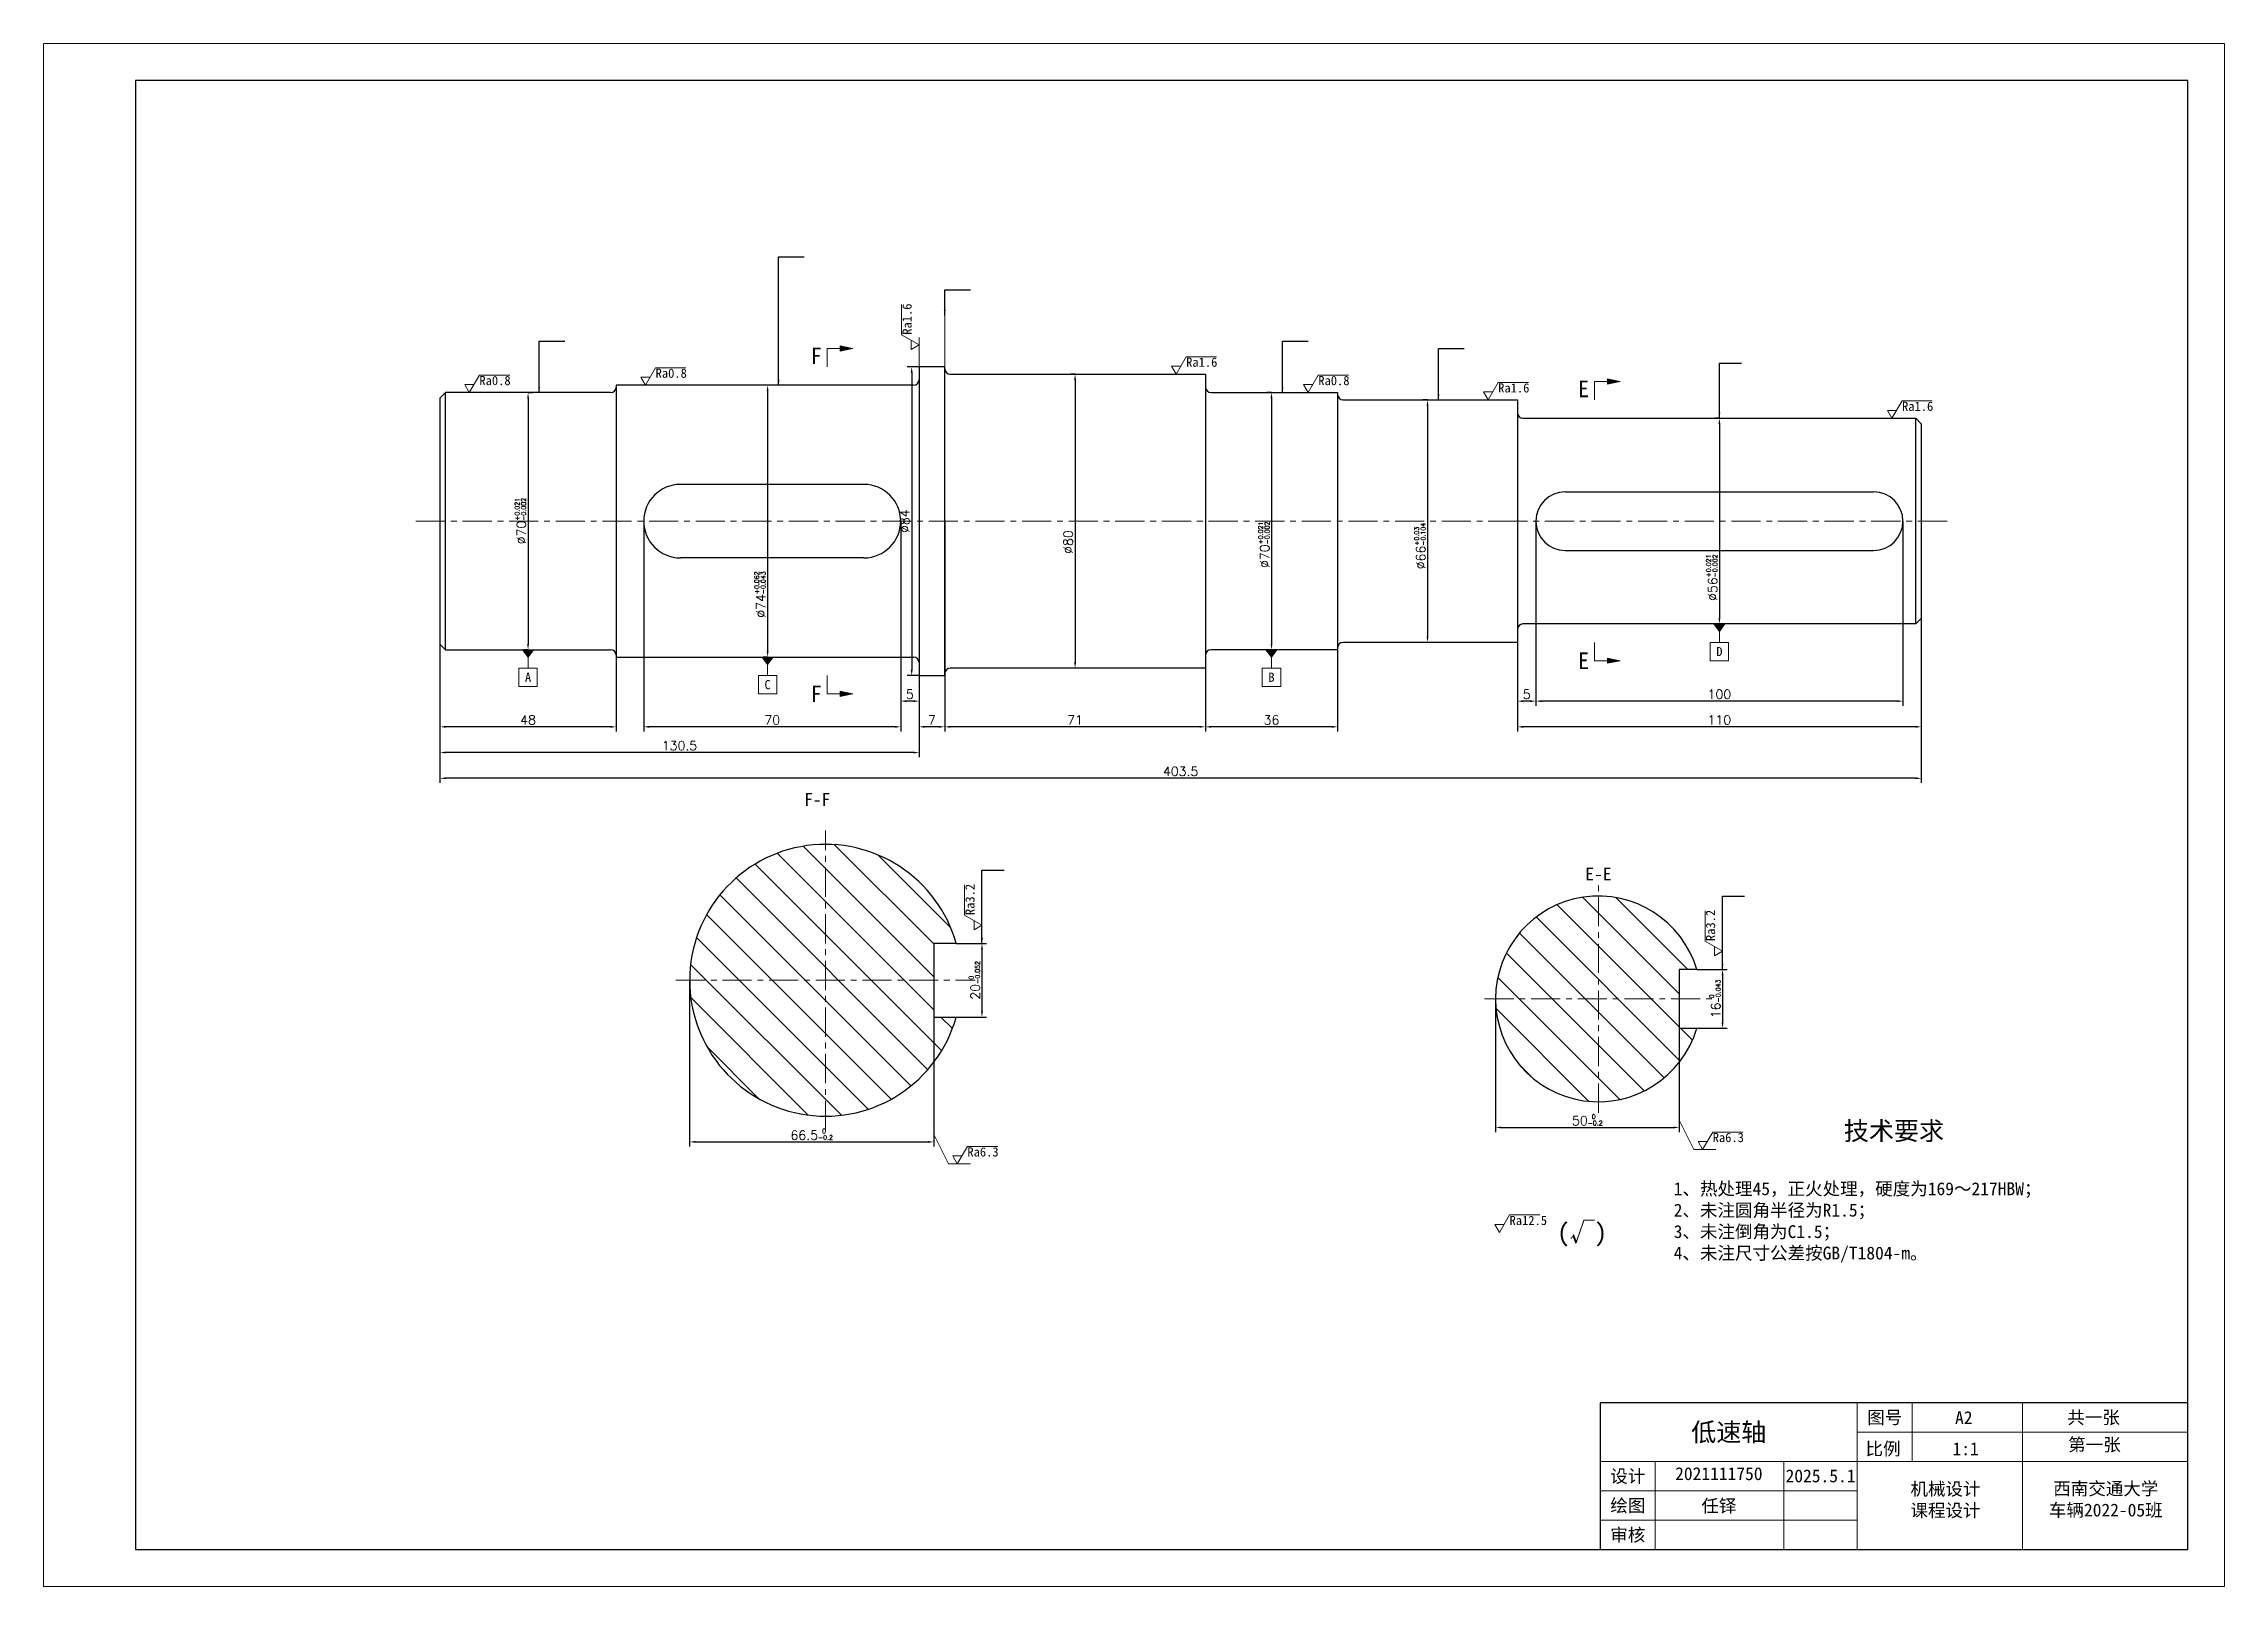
# Model space of a CAD drawing. Header units: millimetres. Extents: x 0 to 594, y 0 to 420.
import ezdxf
from ezdxf.enums import TextEntityAlignment as Align

# ---------------------------------------------------------------- set-up
doc = ezdxf.new("R2010")
doc.units = ezdxf.units.MM
doc.header["$LTSCALE"] = 0.25
doc.linetypes.add('CENTER', pattern=[50.8, 31.75, -6.35, 6.35, -6.35])
for name, color, linetype, lineweight in [('中心线', 1, 'CENTER', 15), ('剖面线', 4, 'Continuous', 15), ('尺寸', 7, 'Continuous', 15), ('文字', 7, 'Continuous', 15), ('粗实线', 7, 'Continuous', 30), ('细实线', 7, 'Continuous', 15)]:
    doc.layers.add(name, color=color, linetype=linetype, lineweight=lineweight)
doc.styles.get("Standard").update_dxf_attribs({"font": ''})
doc.styles.add('txt', font='txt.shx')
doc.styles.get('Standard').set_extended_font_data('SimSun')
doc.dimstyles.new('ISO-25', dxfattribs={"dimtxt": 2.5, "dimasz": 1.5625, "dimexe": 1.25, "dimexo": 0, "dimtad": 1, "dimdec": 3, "dimrnd": 0.01, "dimdsep": 46, "dimtxsty": 'txt', "dimcen": 2.5, "dimadec": 0, "dimazin": 0, "dimtfac": 1, "dimtdec": 3, "dimtmove": 0, "dimatfit": 3, "dimfxl": 1, "dimarcsym": 0})

# ---------------------------------------------------------------- blocks, each defined once
blk = doc.blocks.new('*D4')
at = {"layer": 'Defpoints', "color": 0, "transparency": 16777216}
for p in [(131.95, 325), (131.95, 255), (131.95, 255)]:
    blk.add_point(p, dxfattribs=at)
at = {"layer": '尺寸', "color": 0, "lineweight": -2, "transparency": 16777216}
for p, q in [((131.95, 325), (133.2, 325)), ((131.95, 323.44), (131.95, 256.56)), ((131.95, 255), (130.7, 255))]:
    blk.add_line(p, q, dxfattribs=at)
at = {"layer": '尺寸', "color": 0, "transparency": 16777216}
for points in [[(131.69, 323.44), (132.21, 323.44), (131.95, 325)], [(131.69, 256.56), (132.21, 256.56), (131.95, 255)]]:
    blk.add_solid(points, dxfattribs=at)
at = {"layer": '尺寸', "color": 0, "transparency": 16777216, "insert": (129.87, 290), "char_height": 2.5, "attachment_point": 5, "rotation": 90, "style": 'txt'}
blk.add_mtext('%%c70{\\H1.250000;\\S+0.021^ -0.002;}', dxfattribs=at)
blk = doc.blocks.new('*D5')
at = {"layer": 'Defpoints', "color": 0, "transparency": 16777216}
for p in [(197.2, 327), (197.2, 253), (197.2, 253)]:
    blk.add_point(p, dxfattribs=at)
at = {"layer": '尺寸', "color": 0, "lineweight": -2, "transparency": 16777216}
for p, q in [((197.2, 327), (195.95, 327)), ((197.2, 325.44), (197.2, 254.56)), ((197.2, 253), (195.95, 253))]:
    blk.add_line(p, q, dxfattribs=at)
at = {"layer": '尺寸', "color": 0, "transparency": 16777216}
for points in [[(196.94, 325.44), (197.46, 325.44), (197.2, 327)], [(196.94, 254.56), (197.46, 254.56), (197.2, 253)]]:
    blk.add_solid(points, dxfattribs=at)
at = {"layer": '尺寸', "color": 0, "transparency": 16777216, "insert": (195.12, 270.01), "char_height": 2.5, "attachment_point": 5, "rotation": 90, "style": 'txt'}
blk.add_mtext('%%c74{\\H1.25;\\S+0.062^ -0.043;}', dxfattribs=at)
blk = doc.blocks.new('*D6')
at = {"layer": 'Defpoints', "color": 0, "transparency": 16777216}
for p in [(238.45, 332), (236.45, 248), (238.45, 248)]:
    blk.add_point(p, dxfattribs=at)
at = {"layer": '尺寸', "color": 0, "lineweight": -2, "transparency": 16777216}
for p, q in [((238.45, 332), (235.2, 332)), ((236.45, 330.44), (236.45, 249.56)), ((238.45, 248), (235.2, 248))]:
    blk.add_line(p, q, dxfattribs=at)
at = {"layer": '尺寸', "color": 0, "transparency": 16777216}
for points in [[(236.19, 330.44), (236.71, 330.44), (236.45, 332)], [(236.19, 249.56), (236.71, 249.56), (236.45, 248)]]:
    blk.add_solid(points, dxfattribs=at)
at = {"layer": '尺寸', "color": 0, "transparency": 16777216, "insert": (234.57, 290), "char_height": 2.5, "attachment_point": 5, "rotation": 90, "style": 'txt'}
blk.add_mtext('%%c84', dxfattribs=at)
blk = doc.blocks.new('*D7')
at = {"layer": 'Defpoints', "color": 0, "transparency": 16777216}
for p in [(280.95, 330), (280.95, 250), (280.95, 250)]:
    blk.add_point(p, dxfattribs=at)
at = {"layer": '尺寸', "color": 0, "lineweight": -2, "transparency": 16777216}
for p, q in [((280.95, 330), (279.7, 330)), ((280.95, 328.44), (280.95, 251.56)), ((280.95, 250), (279.7, 250))]:
    blk.add_line(p, q, dxfattribs=at)
at = {"layer": '尺寸', "color": 0, "transparency": 16777216}
for points in [[(280.69, 328.44), (281.21, 328.44), (280.95, 330)], [(280.69, 251.56), (281.21, 251.56), (280.95, 250)]]:
    blk.add_solid(points, dxfattribs=at)
at = {"layer": '尺寸', "color": 0, "transparency": 16777216, "insert": (279.07, 284.3), "char_height": 2.5, "attachment_point": 5, "rotation": 90, "style": 'txt'}
blk.add_mtext('%%c80', dxfattribs=at)
blk = doc.blocks.new('*D8')
at = {"layer": 'Defpoints', "color": 0, "transparency": 16777216}
for p in [(334.45, 325), (334.45, 255), (334.45, 255)]:
    blk.add_point(p, dxfattribs=at)
at = {"layer": '尺寸', "color": 0, "lineweight": -2, "transparency": 16777216}
for p, q in [((334.45, 325), (333.2, 325)), ((334.45, 323.44), (334.45, 256.56)), ((334.45, 255), (333.2, 255))]:
    blk.add_line(p, q, dxfattribs=at)
at = {"layer": '尺寸', "color": 0, "transparency": 16777216}
for points in [[(334.19, 323.44), (334.71, 323.44), (334.45, 325)], [(334.19, 256.56), (334.71, 256.56), (334.45, 255)]]:
    blk.add_solid(points, dxfattribs=at)
at = {"layer": '尺寸', "color": 0, "transparency": 16777216, "insert": (332.37, 283.56), "char_height": 2.5, "attachment_point": 5, "rotation": 90, "style": 'txt'}
blk.add_mtext('%%c70{\\H1.25;\\S+0.021^ -0.002;}', dxfattribs=at)
blk = doc.blocks.new('*D9')
at = {"layer": 'Defpoints', "color": 0, "transparency": 16777216}
for p in [(376.95, 323), (376.95, 257), (376.95, 257)]:
    blk.add_point(p, dxfattribs=at)
at = {"layer": '尺寸', "color": 0, "lineweight": -2, "transparency": 16777216}
for p, q in [((376.95, 323), (375.7, 323)), ((376.95, 321.44), (376.95, 258.56)), ((376.95, 257), (375.7, 257))]:
    blk.add_line(p, q, dxfattribs=at)
at = {"layer": '尺寸', "color": 0, "transparency": 16777216}
for points in [[(376.69, 321.44), (377.21, 321.44), (376.95, 323)], [(376.69, 258.56), (377.21, 258.56), (376.95, 257)]]:
    blk.add_solid(points, dxfattribs=at)
at = {"layer": '尺寸', "color": 0, "transparency": 16777216, "insert": (374.87, 283.21), "char_height": 2.5, "attachment_point": 5, "rotation": 90, "style": 'txt'}
blk.add_mtext('%%c66{\\H1.25;\\S+0.03^ -0.104;}', dxfattribs=at)
blk = doc.blocks.new('*D10')
at = {"layer": 'Defpoints', "color": 0, "transparency": 16777216}
for p in [(107.95, 290), (155.95, 290), (107.95, 234)]:
    blk.add_point(p, dxfattribs=at)
at = {"layer": '尺寸', "color": 0, "lineweight": -2, "transparency": 16777216}
for p, q in [((107.95, 290), (107.95, 232.75)), ((155.95, 290), (155.95, 232.75)), ((154.39, 234), (109.51, 234))]:
    blk.add_line(p, q, dxfattribs=at)
at = {"layer": '尺寸', "color": 0, "transparency": 16777216}
for points in [[(109.51, 234.26), (109.51, 233.74), (107.95, 234)], [(154.39, 234.26), (154.39, 233.74), (155.95, 234)]]:
    blk.add_solid(points, dxfattribs=at)
at = {"layer": '尺寸', "color": 0, "transparency": 16777216, "insert": (131.95, 235.88), "char_height": 2.5, "attachment_point": 5, "style": 'txt'}
blk.add_mtext('48', dxfattribs=at)
blk = doc.blocks.new('*D11')
at = {"layer": 'Defpoints', "color": 0, "transparency": 16777216}
for p in [(238.45, 290), (245.45, 290), (238.45, 234)]:
    blk.add_point(p, dxfattribs=at)
at = {"layer": '尺寸', "color": 0, "lineweight": -2, "transparency": 16777216}
for p, q in [((238.45, 290), (238.45, 232.75)), ((245.45, 290), (245.45, 232.75)), ((243.89, 234), (240.01, 234))]:
    blk.add_line(p, q, dxfattribs=at)
at = {"layer": '尺寸', "color": 0, "transparency": 16777216}
for points in [[(240.01, 234.26), (240.01, 233.74), (238.45, 234)], [(243.89, 234.26), (243.89, 233.74), (245.45, 234)]]:
    blk.add_solid(points, dxfattribs=at)
at = {"layer": '尺寸', "color": 0, "transparency": 16777216, "insert": (241.95, 235.88), "char_height": 2.5, "attachment_point": 5, "style": 'txt'}
blk.add_mtext('7', dxfattribs=at)
blk = doc.blocks.new('*D12')
at = {"layer": 'Defpoints', "color": 0, "transparency": 16777216}
for p in [(245.45, 290), (316.45, 290), (245.45, 234)]:
    blk.add_point(p, dxfattribs=at)
at = {"layer": '尺寸', "color": 0, "lineweight": -2, "transparency": 16777216}
for p, q in [((245.45, 290), (245.45, 232.75)), ((316.45, 290), (316.45, 232.75)), ((314.89, 234), (247.01, 234))]:
    blk.add_line(p, q, dxfattribs=at)
at = {"layer": '尺寸', "color": 0, "transparency": 16777216}
for points in [[(247.01, 234.26), (247.01, 233.74), (245.45, 234)], [(314.89, 234.26), (314.89, 233.74), (316.45, 234)]]:
    blk.add_solid(points, dxfattribs=at)
at = {"layer": '尺寸', "color": 0, "transparency": 16777216, "insert": (280.95, 235.88), "char_height": 2.5, "attachment_point": 5, "style": 'txt'}
blk.add_mtext('71', dxfattribs=at)
blk = doc.blocks.new('*D13')
at = {"layer": 'Defpoints', "color": 0, "transparency": 16777216}
for p in [(316.45, 290), (352.45, 290), (316.45, 234)]:
    blk.add_point(p, dxfattribs=at)
at = {"layer": '尺寸', "color": 0, "lineweight": -2, "transparency": 16777216}
for p, q in [((316.45, 290), (316.45, 232.75)), ((352.45, 290), (352.45, 232.75)), ((350.89, 234), (318.01, 234))]:
    blk.add_line(p, q, dxfattribs=at)
at = {"layer": '尺寸', "color": 0, "transparency": 16777216}
for points in [[(318.01, 234.26), (318.01, 233.74), (316.45, 234)], [(350.89, 234.26), (350.89, 233.74), (352.45, 234)]]:
    blk.add_solid(points, dxfattribs=at)
at = {"layer": '尺寸', "color": 0, "transparency": 16777216, "insert": (334.45, 235.88), "char_height": 2.5, "attachment_point": 5, "style": 'txt'}
blk.add_mtext('36', dxfattribs=at)
blk = doc.blocks.new('*D14')
at = {"layer": 'Defpoints', "color": 0, "transparency": 16777216}
for p in [(163.45, 290), (233.45, 290), (163.45, 234)]:
    blk.add_point(p, dxfattribs=at)
at = {"layer": '尺寸', "color": 0, "lineweight": -2, "transparency": 16777216}
for p, q in [((163.45, 290), (163.45, 232.75)), ((233.45, 290), (233.45, 232.75)), ((231.89, 234), (165.01, 234))]:
    blk.add_line(p, q, dxfattribs=at)
at = {"layer": '尺寸', "color": 0, "transparency": 16777216}
for points in [[(165.01, 234.26), (165.01, 233.74), (163.45, 234)], [(231.89, 234.26), (231.89, 233.74), (233.45, 234)]]:
    blk.add_solid(points, dxfattribs=at)
at = {"layer": '尺寸', "color": 0, "transparency": 16777216, "insert": (198.45, 235.88), "char_height": 2.5, "attachment_point": 5, "style": 'txt'}
blk.add_mtext('70', dxfattribs=at)
blk = doc.blocks.new('*D15')
at = {"layer": 'Defpoints', "color": 0, "transparency": 16777216}
for p in [(233.45, 290), (238.45, 290), (233.45, 241)]:
    blk.add_point(p, dxfattribs=at)
at = {"layer": '尺寸', "color": 0, "lineweight": -2, "transparency": 16777216}
for p, q in [((233.45, 290), (233.45, 239.75)), ((238.45, 290), (238.45, 239.75)), ((236.89, 241), (235.01, 241))]:
    blk.add_line(p, q, dxfattribs=at)
at = {"layer": '尺寸', "color": 0, "transparency": 16777216}
for points in [[(235.01, 241.26), (235.01, 240.74), (233.45, 241)], [(236.89, 241.26), (236.89, 240.74), (238.45, 241)]]:
    blk.add_solid(points, dxfattribs=at)
at = {"layer": '尺寸', "color": 0, "transparency": 16777216, "insert": (235.95, 242.88), "char_height": 2.5, "attachment_point": 5, "style": 'txt'}
blk.add_mtext('5', dxfattribs=at)
blk = doc.blocks.new('*D16')
at = {"layer": 'Defpoints', "color": 0, "transparency": 16777216}
for p in [(107.95, 290), (238.45, 290), (107.95, 227)]:
    blk.add_point(p, dxfattribs=at)
at = {"layer": '尺寸', "color": 0, "lineweight": -2, "transparency": 16777216}
for p, q in [((107.95, 290), (107.95, 225.75)), ((238.45, 290), (238.45, 225.75)), ((236.89, 227), (109.51, 227))]:
    blk.add_line(p, q, dxfattribs=at)
at = {"layer": '尺寸', "color": 0, "transparency": 16777216}
for points in [[(109.51, 227.26), (109.51, 226.74), (107.95, 227)], [(236.89, 227.26), (236.89, 226.74), (238.45, 227)]]:
    blk.add_solid(points, dxfattribs=at)
at = {"layer": '尺寸', "color": 0, "transparency": 16777216, "insert": (173.2, 228.88), "char_height": 2.5, "attachment_point": 5, "style": 'txt'}
blk.add_mtext('130.5', dxfattribs=at)
blk = doc.blocks.new('*D17')
at = {"layer": 'Defpoints', "color": 0, "transparency": 16777216}
for p in [(107.95, 290), (511.45, 290), (107.95, 220)]:
    blk.add_point(p, dxfattribs=at)
at = {"layer": '尺寸', "color": 0, "lineweight": -2, "transparency": 16777216}
for p, q in [((107.95, 290), (107.95, 218.75)), ((511.45, 290), (511.45, 218.75)), ((509.89, 220), (109.51, 220))]:
    blk.add_line(p, q, dxfattribs=at)
at = {"layer": '尺寸', "color": 0, "transparency": 16777216}
for points in [[(109.51, 220.26), (109.51, 219.74), (107.95, 220)], [(509.89, 220.26), (509.89, 219.74), (511.45, 220)]]:
    blk.add_solid(points, dxfattribs=at)
at = {"layer": '尺寸', "color": 0, "transparency": 16777216, "insert": (309.7, 221.88), "char_height": 2.5, "attachment_point": 5, "style": 'txt'}
blk.add_mtext('403.5', dxfattribs=at)
blk = doc.blocks.new('*D18')
at = {"layer": 'Defpoints', "color": 0, "transparency": 16777216}
for p in [(401.45, 290), (406.45, 290), (401.45, 241)]:
    blk.add_point(p, dxfattribs=at)
at = {"layer": '尺寸', "color": 0, "lineweight": -2, "transparency": 16777216}
for p, q in [((401.45, 290), (401.45, 239.75)), ((406.45, 290), (406.45, 239.75)), ((404.89, 241), (403.01, 241))]:
    blk.add_line(p, q, dxfattribs=at)
at = {"layer": '尺寸', "color": 0, "transparency": 16777216}
for points in [[(403.01, 241.26), (403.01, 240.74), (401.45, 241)], [(404.89, 241.26), (404.89, 240.74), (406.45, 241)]]:
    blk.add_solid(points, dxfattribs=at)
at = {"layer": '尺寸', "color": 0, "transparency": 16777216, "insert": (403.95, 242.88), "char_height": 2.5, "attachment_point": 5, "style": 'txt'}
blk.add_mtext('5', dxfattribs=at)
blk = doc.blocks.new('*D19')
at = {"layer": 'Defpoints', "color": 0, "transparency": 16777216}
for p in [(406.45, 290), (506.45, 290), (406.45, 241)]:
    blk.add_point(p, dxfattribs=at)
at = {"layer": '尺寸', "color": 0, "lineweight": -2, "transparency": 16777216}
for p, q in [((406.45, 290), (406.45, 239.75)), ((506.45, 290), (506.45, 239.75)), ((504.89, 241), (408.01, 241))]:
    blk.add_line(p, q, dxfattribs=at)
at = {"layer": '尺寸', "color": 0, "transparency": 16777216}
for points in [[(408.01, 241.26), (408.01, 240.74), (406.45, 241)], [(504.89, 241.26), (504.89, 240.74), (506.45, 241)]]:
    blk.add_solid(points, dxfattribs=at)
at = {"layer": '尺寸', "color": 0, "transparency": 16777216, "insert": (456.45, 242.88), "char_height": 2.5, "attachment_point": 5, "style": 'txt'}
blk.add_mtext('100', dxfattribs=at)
blk = doc.blocks.new('*D20')
at = {"layer": 'Defpoints', "color": 0, "transparency": 16777216}
for p in [(401.45, 290), (511.45, 290), (401.45, 234)]:
    blk.add_point(p, dxfattribs=at)
at = {"layer": '尺寸', "color": 0, "lineweight": -2, "transparency": 16777216}
for p, q in [((401.45, 290), (401.45, 232.75)), ((511.45, 290), (511.45, 232.75)), ((509.89, 234), (403.01, 234))]:
    blk.add_line(p, q, dxfattribs=at)
at = {"layer": '尺寸', "color": 0, "transparency": 16777216}
for points in [[(403.01, 234.26), (403.01, 233.74), (401.45, 234)], [(509.89, 234.26), (509.89, 233.74), (511.45, 234)]]:
    blk.add_solid(points, dxfattribs=at)
at = {"layer": '尺寸', "color": 0, "transparency": 16777216, "insert": (456.45, 235.88), "char_height": 2.5, "attachment_point": 5, "style": 'txt'}
blk.add_mtext('110', dxfattribs=at)
blk = doc.blocks.new('*D21')
at = {"layer": 'Defpoints', "color": 0, "transparency": 16777216}
for p in [(456.45, 318), (456.45, 262), (456.45, 262)]:
    blk.add_point(p, dxfattribs=at)
at = {"layer": '尺寸', "color": 0, "lineweight": -2, "transparency": 16777216}
for p, q in [((456.45, 318), (455.2, 318)), ((456.45, 316.44), (456.45, 263.56)), ((456.45, 262), (455.2, 262))]:
    blk.add_line(p, q, dxfattribs=at)
at = {"layer": '尺寸', "color": 0, "transparency": 16777216}
for points in [[(456.19, 316.44), (456.71, 316.44), (456.45, 318)], [(456.19, 263.56), (456.71, 263.56), (456.45, 262)]]:
    blk.add_solid(points, dxfattribs=at)
at = {"layer": '尺寸', "color": 0, "transparency": 16777216, "insert": (454.37, 274.59), "char_height": 2.5, "attachment_point": 5, "rotation": 90, "style": 'txt'}
blk.add_mtext('%%c56{\\H1.25;\\S+0.021^ -0.002;}', dxfattribs=at)
blk = doc.blocks.new('*D22')
at = {"layer": 'Defpoints', "color": 0, "transparency": 16777216}
for p in [(175.97, 165), (242.47, 165), (242.47, 121)]:
    blk.add_point(p, dxfattribs=at)
at = {"layer": '尺寸', "color": 0, "lineweight": -2, "transparency": 16777216}
for p, q in [((175.97, 165), (175.97, 119.75)), ((242.47, 165), (242.47, 119.75)), ((177.53, 121), (240.91, 121))]:
    blk.add_line(p, q, dxfattribs=at)
at = {"layer": '尺寸', "color": 0, "transparency": 16777216}
for points in [[(177.53, 121.26), (177.53, 120.74), (175.97, 121)], [(240.91, 121.26), (240.91, 120.74), (242.47, 121)]]:
    blk.add_solid(points, dxfattribs=at)
at = {"layer": '尺寸', "color": 0, "transparency": 16777216, "insert": (209.22, 123.08), "char_height": 2.5, "attachment_point": 5, "style": 'txt'}
blk.add_mtext('66.5{\\H1.25;\\S 0^ -0.2;}', dxfattribs=at)
blk = doc.blocks.new('*D23')
at = {"layer": 'Defpoints', "color": 0, "transparency": 16777216}
for p in [(248.59, 175), (248.59, 155), (255.59, 155)]:
    blk.add_point(p, dxfattribs=at)
at = {"layer": '尺寸', "color": 0, "lineweight": -2, "transparency": 16777216}
for p, q in [((248.59, 175), (256.84, 175)), ((255.59, 173.44), (255.59, 156.56)), ((248.59, 155), (256.84, 155))]:
    blk.add_line(p, q, dxfattribs=at)
at = {"layer": '尺寸', "color": 0, "transparency": 16777216}
for points in [[(255.33, 173.44), (255.85, 173.44), (255.59, 175)], [(255.33, 156.56), (255.85, 156.56), (255.59, 155)]]:
    blk.add_solid(points, dxfattribs=at)
at = {"layer": '尺寸', "color": 0, "transparency": 16777216, "insert": (253.51, 165), "char_height": 2.5, "attachment_point": 5, "rotation": 90, "style": 'txt'}
blk.add_mtext('20{\\H1.25;\\S 0^ -0.052;}', dxfattribs=at)
blk = doc.blocks.new('*D24')
at = {"layer": 'Defpoints', "color": 0, "transparency": 16777216}
for p in [(395.48, 159.93), (445.48, 159.93), (445.48, 124.93)]:
    blk.add_point(p, dxfattribs=at)
at = {"layer": '尺寸', "color": 0, "lineweight": -2, "transparency": 16777216}
for p, q in [((395.48, 159.93), (395.48, 123.68)), ((445.48, 159.93), (445.48, 123.68)), ((397.04, 124.93), (443.91, 124.93))]:
    blk.add_line(p, q, dxfattribs=at)
at = {"layer": '尺寸', "color": 0, "transparency": 16777216}
for points in [[(397.04, 125.19), (397.04, 124.67), (395.48, 124.93)], [(443.91, 125.19), (443.91, 124.67), (445.48, 124.93)]]:
    blk.add_solid(points, dxfattribs=at)
at = {"layer": '尺寸', "color": 0, "transparency": 16777216, "insert": (420.48, 127.01), "char_height": 2.5, "attachment_point": 5, "style": 'txt'}
blk.add_mtext('50{\\H1.25;\\S 0^ -0.2;}', dxfattribs=at)
blk = doc.blocks.new('*D25')
at = {"layer": 'Defpoints', "color": 0, "transparency": 16777216}
for p in [(450.31, 167.93), (450.31, 151.93), (457.31, 151.93)]:
    blk.add_point(p, dxfattribs=at)
at = {"layer": '尺寸', "color": 0, "lineweight": -2, "transparency": 16777216}
for p, q in [((450.31, 167.93), (458.56, 167.93)), ((457.31, 166.36), (457.31, 153.49)), ((450.31, 151.93), (458.56, 151.93))]:
    blk.add_line(p, q, dxfattribs=at)
at = {"layer": '尺寸', "color": 0, "transparency": 16777216}
for points in [[(457.05, 166.36), (457.57, 166.36), (457.31, 167.93)], [(457.05, 153.49), (457.57, 153.49), (457.31, 151.93)]]:
    blk.add_solid(points, dxfattribs=at)
at = {"layer": '尺寸', "color": 0, "transparency": 16777216, "insert": (455.22, 159.93), "char_height": 2.5, "attachment_point": 5, "rotation": 90, "style": 'txt'}
blk.add_mtext('16{\\H1.25;\\S 0^ -0.043;}', dxfattribs=at)

msp = doc.modelspace()

# ---------------------------------------------------------------- hatches: boundary and pattern name
at = {"layer": '剖面线'}
for points in [[(216.95, 337), (216.95, 337.7), (220.45, 337), (216.95, 336.3)], [(425.95, 328), (425.95, 328.7), (429.45, 328), (425.95, 327.3)], [(425.95, 252), (425.95, 251.3), (429.45, 252), (425.95, 252.7)], [(216.95, 243), (216.95, 242.3), (220.45, 243), (216.95, 243.7)]]:
    msp.add_hatch(color=256, dxfattribs=at).paths.add_polyline_path(points, flags=16)
h = msp.add_hatch(dxfattribs=at)
h.set_pattern_fill('ANSI31', color=256, scale=2, angle=90, style=0)
h.set_pattern_definition([(135, (-103.479, 0), (-4.49013, -4.49013), [])])
edge = h.paths.add_edge_path()
edge.add_arc((212.9709, 165), 36.9971, 15.6816168, 344.3183832)
edge.add_line((248.5909, 155), (242.4709, 155))
edge.add_line((242.4709, 155), (242.4709, 175))
edge.add_line((242.4709, 175), (248.5909, 175))
h = msp.add_hatch(dxfattribs=at)
h.set_pattern_fill('ANSI31', color=256, scale=2, angle=90, style=0)
h.set_pattern_definition([(135, (297.527, -5.073), (-4.49013, -4.49013), [])])
edge = h.paths.add_edge_path()
edge.add_arc((423.477, 159.9269), 27.9973, 16.603196, 343.396804)
edge.add_line((450.307, 151.9269), (445.477, 151.9269))
edge.add_line((445.477, 151.9269), (445.477, 167.9269))
edge.add_line((445.477, 167.9269), (450.307, 167.9269))
at = {"layer": '尺寸'}
for points in [[(454.95, 262), (457.95, 262), (456.45, 260)], [(130.45, 255), (133.45, 255), (131.95, 253)], [(195.7, 253), (198.7, 253), (197.2, 251)], [(332.95, 255), (335.95, 255), (334.45, 253)]]:
    msp.add_hatch(color=256, dxfattribs=at).paths.add_polyline_path(points, flags=16)

# ---------------------------------------------------------------- linework, layer by layer
at = {"layer": '中心线'}
for p, q in [((401.45, 290), (100.95, 290)), ((518.45, 290), (401.45, 290)), ((212.9709, 124.25), (212.9709, 205.75)), ((423.477, 128.9269), (423.477, 190.9269)), ((172.2209, 165), (253.7209, 165)), ((392.477, 159.9269), (454.477, 159.9269))]:
    msp.add_line(p, q, dxfattribs=at)
at = {"layer": '尺寸'}
for p, q in [((233.6869, 340.75), (233.6869, 349)), ((245.45, 332), (245.45, 348)), ((238.45, 338), (233.6869, 340.75)), ((236.2849, 336.75), (236.2849, 339.25)), ((238.45, 332), (238.45, 340)), ((213.45, 332), (213.45, 337)), ((213.45, 337), (216.95, 337)), ((216.95, 337), (216.95, 337.7)), ((216.95, 337.7), (220.45, 337)), ((220.45, 337), (216.95, 336.3)), ((216.95, 336.3), (216.95, 337)), ((238.45, 338), (236.2849, 336.75)), ((308.45, 330), (311.2, 334.7631)), ((311.2, 334.7631), (319.45, 334.7631)), ((115.95, 325), (114.7, 327.1651)), ((114.7, 327.1651), (117.2, 327.1651)), ((115.95, 325), (118.7, 329.7631)), ((118.7, 329.7631), (126.95, 329.7631)), ((163.95, 327), (162.7, 329.1651)), ((162.7, 329.1651), (165.2, 329.1651)), ((163.95, 327), (166.7, 331.7631)), ((166.7, 331.7631), (174.95, 331.7631)), ((308.45, 330), (307.2, 332.1651)), ((307.2, 332.1651), (309.7, 332.1651)), ((344.45, 325), (343.2, 327.1651)), ((343.2, 327.1651), (345.7, 327.1651)), ((344.45, 325), (347.2, 329.7631)), ((347.2, 329.7631), (355.45, 329.7631)), ((393.45, 323), (396.2, 327.7631)), ((396.2, 327.7631), (404.45, 327.7631)), ((422.45, 323), (422.45, 328)), ((422.45, 328), (425.95, 328)), ((425.95, 328), (425.95, 328.7)), ((425.95, 328.7), (429.45, 328)), ((429.45, 328), (425.95, 327.3)), ((425.95, 327.3), (425.95, 328)), ((393.45, 323), (392.2, 325.1651)), ((392.2, 325.1651), (394.7, 325.1651)), ((503.45, 318), (506.2, 322.7631)), ((506.2, 322.7631), (514.45, 322.7631)), ((503.45, 318), (502.2, 320.1651)), ((502.2, 320.1651), (504.7, 320.1651)), ((422.45, 257), (422.45, 252)), ((422.45, 252), (425.95, 252)), ((429.45, 252), (425.95, 252.7)), ((425.95, 252.7), (425.95, 252)), ((425.95, 252), (425.95, 251.3)), ((425.95, 251.3), (429.45, 252)), ((213.45, 248), (213.45, 243)), ((220.45, 243), (216.95, 243.7)), ((216.95, 243.7), (216.95, 243)), ((213.45, 243), (216.95, 243)), ((216.95, 243), (216.95, 242.3)), ((216.95, 242.3), (220.45, 243)), ((250.8278, 182.75), (250.8278, 191)), ((255.5909, 180), (250.8278, 182.75)), ((253.4258, 178.75), (253.4258, 181.25)), ((255.5909, 180), (253.4258, 178.75)), ((452.5439, 175.6769), (452.5439, 183.9269)), ((457.307, 172.9269), (452.5439, 175.6769)), ((455.142, 171.6769), (455.142, 174.1769)), ((457.307, 172.9269), (455.142, 171.6769)), ((445.477, 126.9269), (449.477, 118.9269)), ((242.4709, 123), (246.4709, 115)), ((248.8709, 115), (251.6209, 119.7631)), ((251.6209, 119.7631), (259.8709, 119.7631)), ((449.477, 118.9269), (455.477, 118.9269)), ((451.877, 118.9269), (450.627, 121.092)), ((450.627, 121.092), (453.127, 121.092)), ((451.877, 118.9269), (454.627, 123.69)), ((454.627, 123.69), (462.877, 123.69)), ((246.4709, 115), (252.4709, 115)), ((248.8709, 115), (247.6209, 117.1651)), ((247.6209, 117.1651), (250.1209, 117.1651)), ((396.5456, 96.3477), (399.2956, 101.1108)), ((399.2956, 101.1108), (407.5456, 101.1108)), ((396.5456, 96.3477), (395.2956, 98.5128)), ((395.2956, 98.5128), (397.7956, 98.5128))]:
    msp.add_line(p, q, dxfattribs=at)
at = {"layer": '尺寸', "lineweight": 15}
for p, q in [((454.95, 262), (457.95, 262)), ((454.95, 262), (456.45, 260)), ((457.95, 262), (456.45, 260)), ((456.45, 260), (456.45, 257)), ((130.45, 255), (133.45, 255)), ((130.45, 255), (131.95, 253)), ((133.45, 255), (131.95, 253)), ((131.95, 253), (131.95, 250)), ((195.7, 253), (198.7, 253)), ((195.7, 253), (197.2, 251)), ((198.7, 253), (197.2, 251)), ((197.2, 251), (197.2, 248)), ((332.95, 255), (335.95, 255)), ((332.95, 255), (334.45, 253)), ((335.95, 255), (334.45, 253)), ((334.45, 253), (334.45, 250))]:
    msp.add_line(p, q, dxfattribs=at)
for points in [[(453.95, 257), (458.95, 257), (458.95, 252), (453.95, 252)], [(129.45, 250), (134.45, 250), (134.45, 245), (129.45, 245)], [(331.95, 250), (336.95, 250), (336.95, 245), (331.95, 245)], [(194.7, 248), (199.7, 248), (199.7, 243), (194.7, 243)]]:
    msp.add_lwpolyline(points, close=True, dxfattribs=at)
at = {"layer": '粗实线'}
for p, q in [((584, 410), (25, 410)), ((25, 410), (25, 10)), ((584, 10), (584, 410)), ((236.95, 327), (155.95, 327)), ((155.95, 327), (155.95, 253)), ((245.45, 332), (238.45, 332)), ((238.45, 332), (238.45, 248)), ((245.45, 248), (245.45, 332)), ((246.95, 330), (316.45, 330)), ((316.45, 330), (316.45, 250)), ((109.45, 325), (107.95, 323.5)), ((107.95, 323.5), (107.95, 256.5)), ((154.45, 325), (109.45, 325)), ((109.45, 255), (109.45, 325)), ((317.95, 325), (352.45, 325)), ((352.45, 325), (352.45, 255)), ((353.95, 323), (401.45, 323)), ((401.45, 323), (401.45, 257)), ((402.95, 318), (509.95, 318)), ((509.95, 318), (511.45, 316.5)), ((509.95, 262), (509.95, 318)), ((511.45, 316.5), (511.45, 263.5)), ((223.45, 300), (173.45, 300)), ((414.45, 298), (498.45, 298)), ((223.45, 280), (173.45, 280)), ((414.45, 282), (498.45, 282)), ((509.95, 262), (402.95, 262)), ((511.45, 263.5), (509.95, 262)), ((107.95, 256.5), (109.45, 255)), ((401.45, 257), (353.95, 257)), ((109.45, 255), (154.45, 255)), ((155.95, 253), (236.95, 253)), ((316.45, 250), (246.95, 250)), ((352.45, 255), (317.95, 255)), ((238.45, 248), (245.45, 248)), ((248.5909, 175), (242.4709, 175)), ((242.4709, 175), (242.4709, 155)), ((450.307, 167.9269), (445.477, 167.9269)), ((445.477, 167.9269), (445.477, 151.9269)), ((242.4709, 155), (248.5909, 155)), ((445.477, 151.9269), (450.307, 151.9269)), ((584, 50), (424, 50)), ((424, 50), (424, 10)), ((25, 10), (584, 10))]:
    msp.add_line(p, q, dxfattribs=at)
for centre, radius, start, end in [((236.95, 328.5), 1.5, 270, 0), ((246.95, 331.5), 1.5, 180, 270), ((154.45, 326.5), 1.5, 270, 0), ((317.95, 326.5), 1.5, 180, 270), ((353.95, 324.5), 1.5, 180, 270), ((402.95, 319.5), 1.5, 180, 270), ((173.45, 290), 10, 90, 270), ((223.45, 290), 10, 270, 90), ((414.45, 290), 8, 90, 270), ((498.45, 290), 8, 270, 90), ((402.95, 260.5), 1.5, 90, 180), ((353.95, 255.5), 1.5, 90, 180), ((154.45, 253.5), 1.5, 0, 90), ((236.95, 251.5), 1.5, 0, 90), ((246.95, 248.5), 1.5, 90, 180), ((317.95, 253.5), 1.5, 90, 180), ((212.9709, 165), 36.9971, 15.6816168, 344.3183832), ((423.477, 159.9269), 27.9973, 16.603196, 343.396804)]:
    msp.add_arc(centre, radius, start, end, dxfattribs=at)
at = {"layer": '细实线'}
for p, q in [((594, 420), (0, 420)), ((0, 420), (0, 0)), ((594, 0), (594, 420)), ((494, 10), (494, 50)), ((509, 34), (509, 50)), ((539, 10), (539, 50)), ((494, 42), (584, 42)), ((424, 34), (584, 34)), ((439, 10), (439, 34)), ((474, 10), (474, 34)), ((424, 26), (494, 26)), ((424, 18), (494, 18)), ((0, 0), (594, 0))]:
    msp.add_line(p, q, dxfattribs=at)

# ---------------------------------------------------------------- texts
at = {"layer": '尺寸'}
for s, p in [('Ra1.6', (233.925, 340.75)), ('Ra3.2', (251.0659, 182.75)), ('Ra3.2', (452.782, 175.6769))]:
    msp.add_text(s, height=2.5, rotation=90, dxfattribs=at).set_placement(p, align=Align.TOP_LEFT)
for s, height, p in [('F', 4.5, (210.45, 335)), ('E', 4.5, (419.45, 326)), ('D', 2.5, (456.45, 254.5)), ('E', 4.5, (419.45, 252)), ('A', 2.5, (131.95, 247.5)), ('C', 2.5, (197.2, 245.5)), ('F', 4.5, (210.45, 243)), ('B', 2.5, (334.45, 247.5)), ('F-F', 3.5, (210.7196, 214.2369)), ('E-E', 3.5, (423.477, 193.9269)), ('技术要求', 5, (504, 124)), ('(√)', 5, (419.0456, 96.3477))]:
    msp.add_text(s, height=height, dxfattribs=at).set_placement(p, align=Align.MIDDLE_CENTER)
for s, p in [('Ra1.6', (311.2, 334.525)), ('Ra0.8', (118.7, 329.525)), ('Ra0.8', (166.7, 331.525)), ('Ra0.8', (347.2, 329.525)), ('Ra1.6', (396.2, 327.525)), ('Ra1.6', (506.2, 322.525)), ('Ra6.3', (251.6209, 119.525)), ('Ra6.3', (454.627, 123.4519)), ('Ra12.5', (399.2956, 100.8727))]:
    msp.add_text(s, height=2.5, dxfattribs=at).set_placement(p, align=Align.TOP_LEFT)
at = {"layer": '尺寸', "insert": (444, 110), "char_height": 3.5, "width": 130, "attachment_point": 1}
msp.add_mtext('1、热处理45，正火处理，硬度为169～217HBW；^M^J2、未注圆角半径为R1.5；^M^J3、未注倒角为C1.5；^M^J4、未注尺寸公差按GB/T1804-m。', dxfattribs=at)
at = {"layer": '尺寸', "char_height": 3.5, "attachment_point": 1}
for s, width, insert in [('\\pxql;  A2', 16.107033, (515.8809, 47.6817)), ('共一张', 45, (551.2103, 47.7367)), ('\\pxqc;第一张', 60.279082, (528.4728, 40.3349)), ('\\pxsm1.5,qc;2021111750\\P任铎', 35, (438.8022, 32.4256)), ('\\pxqc;2025.5.1', 20, (474, 31.8252)), ('\\pxqc;机械设计\\P课程设计', 26.009604, (505.0314, 28.2679)), ('\\pxqc;西南交通大学\\P车辆2022-05班', 45, (539.1978, 28.3653))]:
    msp.add_mtext_dynamic_manual_height_columns(s, width=width, gutter_width=12.5, heights=[0], dxfattribs=dict(at, insert=insert))
at = {"layer": '文字'}
for s, height, p in [('图号', 3.5, (501.5, 46)), ('低速轴', 5, (459, 42)), ('比例', 3.5, (501.0273, 37.4612)), ('1:1', 3.5, (523.5273, 37.4612)), ('设计', 3.5, (431.5, 30)), ('绘图', 3.5, (431.5, 22)), ('审核', 3.5, (431.5, 14))]:
    msp.add_text(s, height=height, dxfattribs=at).set_placement(p, align=Align.MIDDLE_CENTER)

# ---------------------------------------------------------------- dimensions: what is measured, and where the dimension line sits
at = {"layer": '尺寸'}
for base, p1, p2, override, picture, middle in [((197.2, 253), (197.2, 327), (197.2, 253), {"dimpost": '%%c<>', "dimtol": 1, "dimtp": 0.062, "dimtm": 0.043, "dimtfac": 0.5, "dimfrac": 1}, '*D5', (197.2, 270.011)), ((280.95, 250), (280.95, 330), (280.95, 250), {"dimpost": '%%c<>'}, '*D7', (280.95, 284.3014)), ((334.45, 255), (334.45, 325), (334.45, 255), {"dimpost": '%%c<>', "dimtol": 1, "dimtp": 0.021, "dimtm": 0.002, "dimtfac": 0.5, "dimfrac": 1}, '*D8', (334.45, 283.5554)), ((376.95, 257), (376.95, 323), (376.95, 257), {"dimpost": '%%c<>', "dimtol": 1, "dimtp": 0.03, "dimtm": 0.104, "dimtfac": 0.5, "dimfrac": 1}, '*D9', (376.95, 283.2056)), ((456.45, 262), (456.45, 318), (456.45, 262), {"dimpost": '%%c<>', "dimtol": 1, "dimtp": 0.021, "dimtm": 0.002, "dimtfac": 0.5, "dimfrac": 1}, '*D21', (456.45, 274.5919))]:
    dim = msp.add_linear_dim(base=base, p1=p1, p2=p2, angle=90, dimstyle='ISO-25', override=override, dxfattribs=at)
    dim.commit()
    dim.dimension.update_dxf_attribs({"geometry": picture, "text_midpoint": middle, "dimtype": 160})
for base, p1, p2, override, picture, middle in [((236.45, 248), (238.45, 332), (238.45, 248), {"dimtxt": 2.5, "dimdec": 3, "dimpost": '%%c<>'}, '*D6', (234.575, 290)), ((131.95, 255), (131.95, 325), (131.95, 255), {"dimtxt": 2.5, "dimdec": 3, "dimpost": '%%c<>', "dimtol": 1, "dimtp": 0.021, "dimtm": 0.002, "dimtfac": 0.5, "dimfrac": 1}, '*D4', (129.8667, 290)), ((255.5909, 155), (248.5909, 175), (248.5909, 155), {"dimtxt": 2.5, "dimdec": 3, "dimpost": '<>', "dimtol": 1, "dimtp": 0, "dimtm": 0.052, "dimtfac": 0.5, "dimfrac": 1}, '*D23', (253.5076, 165)), ((457.307, 151.9269), (450.307, 167.9269), (450.307, 151.9269), {"dimtxt": 2.5, "dimdec": 3, "dimpost": '<>', "dimtol": 1, "dimtp": 0, "dimtm": 0.043, "dimtfac": 0.5, "dimfrac": 1}, '*D25', (455.2237, 159.9269))]:
    dim = msp.add_linear_dim(base=base, p1=p1, p2=p2, angle=90, dimstyle='ISO-25', override=override, dxfattribs=at)
    dim.commit()
    dim.dimension.update_dxf_attribs({"geometry": picture, "text_midpoint": middle})
for base, p1, p2, override, picture, middle in [((107.95, 234), (155.95, 290), (107.95, 290), {"dimtxt": 2.5, "dimdec": 3, "dimpost": '<>'}, '*D10', (131.95, 235.875)), ((107.95, 227), (238.45, 290), (107.95, 290), {"dimtxt": 2.5, "dimdec": 3, "dimpost": '<>'}, '*D16', (173.2, 228.875)), ((107.95, 220), (511.45, 290), (107.95, 290), {"dimtxt": 2.5, "dimdec": 3, "dimpost": '<>'}, '*D17', (309.7, 221.875)), ((163.45, 234), (233.45, 290), (163.45, 290), {"dimtxt": 2.5, "dimdec": 3, "dimpost": '<>'}, '*D14', (198.45, 235.875)), ((233.45, 241), (238.45, 290), (233.45, 290), {"dimtxt": 2.5, "dimdec": 3, "dimpost": '<>'}, '*D15', (235.95, 242.875)), ((238.45, 234), (245.45, 290), (238.45, 290), {"dimtxt": 2.5, "dimdec": 3, "dimpost": '<>'}, '*D11', (241.95, 235.875)), ((245.45, 234), (316.45, 290), (245.45, 290), {"dimtxt": 2.5, "dimdec": 3, "dimpost": '<>'}, '*D12', (280.95, 235.875)), ((316.45, 234), (352.45, 290), (316.45, 290), {"dimtxt": 2.5, "dimdec": 3, "dimpost": '<>'}, '*D13', (334.45, 235.875)), ((401.45, 241), (406.45, 290), (401.45, 290), {"dimtxt": 2.5, "dimdec": 3, "dimpost": '<>'}, '*D18', (403.95, 242.875)), ((401.45, 234), (511.45, 290), (401.45, 290), {"dimtxt": 2.5, "dimdec": 3, "dimpost": '<>'}, '*D20', (456.45, 235.875)), ((406.45, 241), (506.45, 290), (406.45, 290), {"dimtxt": 2.5, "dimdec": 3, "dimpost": '<>'}, '*D19', (456.45, 242.875)), ((242.4709, 121), (175.9709, 165), (242.4709, 165), {"dimtxt": 2.5, "dimdec": 3, "dimpost": '<>', "dimtol": 1, "dimtp": 0, "dimtm": 0.2, "dimtfac": 0.5, "dimfrac": 1}, '*D22', (209.2209, 123.0833)), ((445.477, 124.9269), (395.477, 159.9269), (445.477, 159.9269), {"dimtxt": 2.5, "dimdec": 3, "dimpost": '<>', "dimtol": 1, "dimtp": 0, "dimtm": 0.2, "dimtfac": 0.5, "dimfrac": 1}, '*D24', (420.477, 127.0102))]:
    dim = msp.add_linear_dim(base=base, p1=p1, p2=p2, dimstyle='ISO-25', override=override, dxfattribs=at)
    dim.commit()
    dim.dimension.update_dxf_attribs({"geometry": picture, "text_midpoint": middle})

# ---------------------------------------------------------------- leaders
for points in [[(200.2, 327), (200.2, 362), (207.2, 362)], [(245.45, 346), (245.45, 353), (252.45, 353)], [(134.95, 325), (134.95, 339), (141.95, 339)], [(337.45, 325), (337.45, 339), (344.45, 339)], [(379.95, 323), (379.95, 337), (386.95, 337)], [(456.45, 318), (456.45, 333), (462.45, 333)], [(255.5909, 175), (255.5909, 195), (261.5909, 195)], [(457.307, 167.9269), (457.307, 187.9269), (463.307, 187.9269)]]:
    msp.add_leader(points, dimstyle='ISO-25', dxfattribs=at)

doc.saveas('drawing.dxf')
